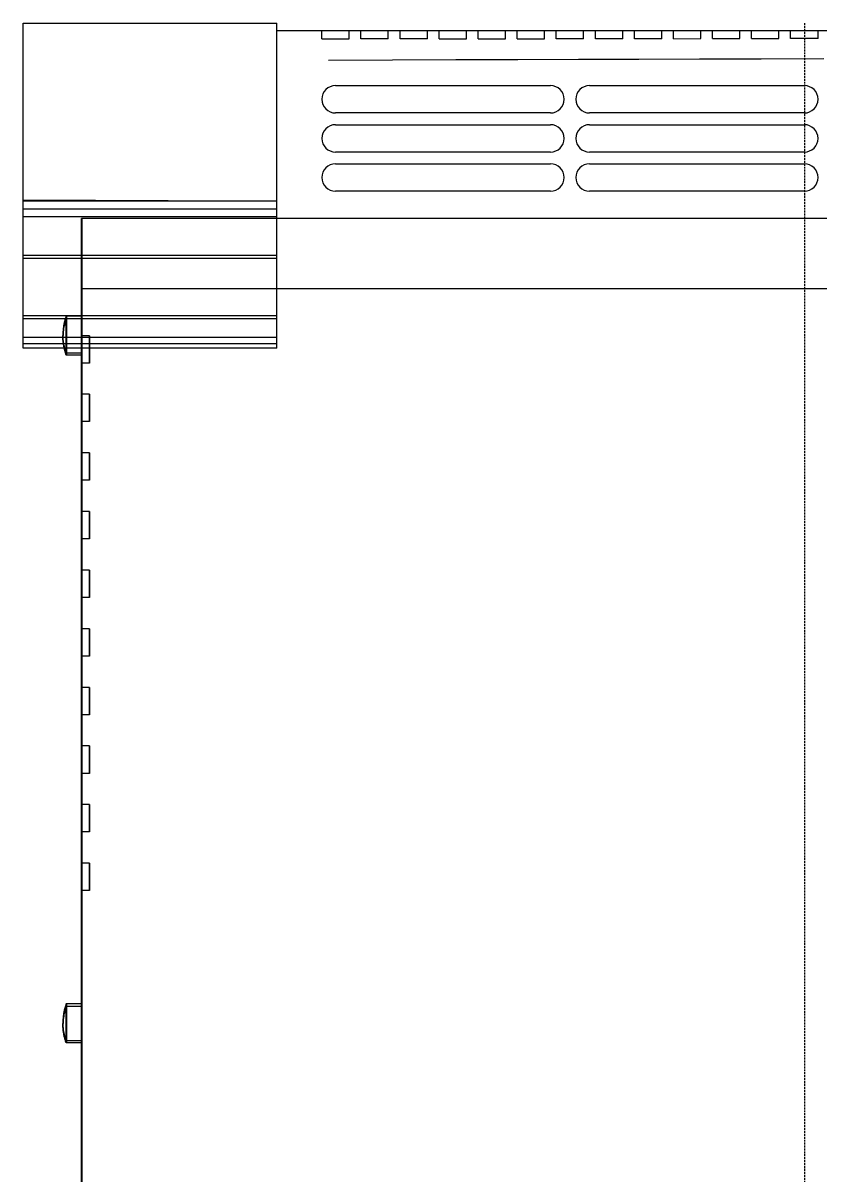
# Model space of a CAD drawing. Extents: x 0 to 390, y 0 to 1157.
# Drawn here: x 0 to 204.3, y 862 to 1157 of the extents above; entities that cross this region are included whole.
import ezdxf

# ---------------------------------------------------------------- set-up
doc = ezdxf.new("R2010")
doc.units = 0
doc.linetypes.add('DASHED', pattern=[0.75, 0.5, -0.25])
doc.layers.add('-15N-THT. THIẾT BỊ ĐÓNG MỞ', color=40, linetype='CONTINUOUS')

# ---------------------------------------------------------------- blocks, each defined once
blk = doc.blocks.new('06 - N - SC VSD CHIẾU HÔNG ATV630C11~C16N4')
at = {"layer": '-15N-THT. THIẾT BỊ ĐÓNG MỞ'}
for p, q in [((-390, 533.02), (-390, 578.5)), ((-390, 578.5), (-325, 578.5)), ((-325, 519.13), (-325, 578.5)), ((-156, 576.51), (-325, 576.5)), ((-325, 576.5), (-325, 576.5)), ((-313.5, 576.5), (-313.5, 576.5)), ((-313.5, 574.5), (-313.5, 576.5)), ((-306.5, 576.5), (-306.5, 576.5)), ((-306.5, 574.5), (-306.5, 576.5)), ((-303.5, 576.5), (-303.5, 576.5)), ((-303.5, 574.5), (-303.5, 576.5)), ((-296.5, 576.5), (-296.5, 576.5)), ((-296.5, 574.5), (-296.5, 576.5)), ((-293.5, 576.5), (-293.5, 576.5)), ((-293.5, 574.5), (-293.5, 576.5)), ((-286.5, 576.5), (-286.5, 576.5)), ((-286.5, 574.5), (-286.5, 576.5)), ((-283.5, 576.5), (-283.5, 576.5)), ((-283.5, 574.5), (-283.5, 576.5)), ((-276.5, 576.5), (-276.5, 576.5)), ((-276.5, 574.5), (-276.5, 576.5)), ((-273.5, 576.5), (-273.5, 576.5)), ((-273.5, 574.5), (-273.5, 576.5)), ((-266.5, 576.5), (-266.5, 576.5)), ((-266.5, 574.5), (-266.5, 576.5)), ((-263.5, 576.5), (-263.5, 576.5)), ((-263.5, 574.5), (-263.5, 576.5)), ((-256.5, 576.5), (-256.5, 576.5)), ((-256.5, 574.5), (-256.5, 576.5)), ((-253.5, 576.5), (-253.5, 576.5)), ((-253.5, 574.5), (-253.5, 576.5)), ((-246.5, 576.5), (-246.5, 576.5)), ((-246.5, 574.5), (-246.5, 576.5)), ((-243.5, 576.5), (-243.5, 576.5)), ((-243.5, 574.5), (-243.5, 576.5)), ((-236.5, 576.5), (-236.5, 576.5)), ((-236.5, 574.5), (-236.5, 576.5)), ((-233.5, 576.5), (-233.5, 576.5)), ((-233.5, 574.5), (-233.5, 576.5)), ((-226.5, 576.5), (-226.5, 576.5)), ((-226.5, 574.5), (-226.5, 576.5)), ((-223.5, 576.5), (-223.5, 576.5)), ((-223.5, 574.5), (-223.5, 576.5)), ((-216.5, 576.51), (-216.5, 576.51)), ((-216.5, 574.51), (-216.5, 576.51)), ((-213.5, 576.51), (-213.5, 576.51)), ((-213.5, 574.51), (-213.5, 576.51)), ((-206.5, 576.51), (-206.5, 576.51)), ((-206.5, 574.51), (-206.5, 576.51)), ((-203.5, 576.51), (-203.5, 576.51)), ((-203.5, 574.51), (-203.5, 576.51)), ((-196.5, 576.51), (-196.5, 576.51)), ((-196.5, 574.51), (-196.5, 576.51)), ((-193.5, 576.51), (-193.5, 576.51)), ((-193.5, 574.51), (-193.5, 576.51)), ((-186.5, 576.51), (-186.5, 576.51)), ((-186.5, 574.51), (-186.5, 576.51)), ((-313.5, 574.5), (-306.5, 574.5)), ((-313.5, 574.5), (-313.5, 574.5)), ((-306.5, 574.5), (-306.5, 574.5)), ((-296.5, 574.5), (-303.5, 574.5)), ((-303.5, 574.5), (-303.5, 574.5)), ((-296.5, 574.5), (-296.5, 574.5)), ((-286.5, 574.5), (-293.5, 574.5)), ((-293.5, 574.5), (-293.5, 574.5)), ((-286.5, 574.5), (-286.5, 574.5)), ((-283.5, 574.5), (-276.5, 574.5)), ((-283.5, 574.5), (-283.5, 574.5)), ((-276.5, 574.5), (-276.5, 574.5)), ((-273.5, 574.5), (-266.5, 574.5)), ((-273.5, 574.5), (-273.5, 574.5)), ((-266.5, 574.5), (-266.5, 574.5)), ((-263.5, 574.5), (-256.5, 574.5)), ((-263.5, 574.5), (-263.5, 574.5)), ((-256.5, 574.5), (-256.5, 574.5)), ((-246.5, 574.5), (-253.5, 574.5)), ((-253.5, 574.5), (-253.5, 574.5)), ((-246.5, 574.5), (-246.5, 574.5)), ((-236.5, 574.5), (-243.5, 574.5)), ((-243.5, 574.5), (-243.5, 574.5)), ((-236.5, 574.5), (-236.5, 574.5)), ((-226.5, 574.5), (-233.5, 574.5)), ((-233.5, 574.5), (-233.5, 574.5)), ((-226.5, 574.5), (-226.5, 574.5)), ((-223.5, 574.5), (-216.5, 574.51)), ((-223.5, 574.5), (-223.5, 574.5)), ((-216.5, 574.51), (-216.5, 574.51)), ((-213.5, 574.51), (-206.5, 574.51)), ((-213.5, 574.51), (-213.5, 574.51)), ((-206.5, 574.51), (-206.5, 574.51)), ((-203.5, 574.51), (-196.5, 574.51)), ((-203.5, 574.51), (-203.5, 574.51)), ((-196.5, 574.51), (-196.5, 574.51)), ((-193.5, 574.51), (-193.5, 574.51)), ((-186.5, 574.51), (-193.5, 574.51)), ((-186.5, 574.51), (-186.5, 574.51)), ((-311.81, 569.02), (-295.39, 569.08)), ((-295.39, 569.08), (-279.21, 569.14)), ((-279.21, 569.14), (-263.36, 569.19)), ((-263.36, 569.19), (-247.8, 569.23)), ((-247.8, 569.23), (-232.35, 569.28)), ((-232.35, 569.28), (-216.84, 569.32)), ((-216.84, 569.32), (-201.08, 569.36)), ((-201.08, 569.36), (-185, 569.4)), ((-310, 562.5), (-255, 562.5)), ((-310, 562.5), (-310, 562.5)), ((-255, 562.5), (-255, 562.5)), ((-245, 562.5), (-190, 562.5)), ((-245, 562.5), (-245, 562.5)), ((-190, 562.5), (-190, 562.5)), ((-255, 555.5), (-310, 555.5)), ((-310, 555.5), (-310, 555.5)), ((-255, 555.5), (-255, 555.5)), ((-190, 555.5), (-245, 555.5)), ((-245, 555.5), (-245, 555.5)), ((-190, 555.5), (-190, 555.5)), ((-310, 552.5), (-255, 552.5)), ((-310, 552.5), (-310, 552.5)), ((-255, 552.5), (-255, 552.5)), ((-245, 552.5), (-190, 552.5)), ((-245, 552.5), (-245, 552.5)), ((-190, 552.5), (-190, 552.5)), ((-255, 545.5), (-310, 545.5)), ((-310, 545.5), (-310, 545.5)), ((-255, 545.5), (-255, 545.5)), ((-190, 545.5), (-245, 545.5)), ((-245, 545.5), (-245, 545.5)), ((-190, 545.5), (-190, 545.5)), ((-310, 542.5), (-255, 542.5)), ((-310, 542.5), (-310, 542.5)), ((-255, 542.5), (-255, 542.5)), ((-245, 542.5), (-190, 542.5)), ((-245, 542.5), (-245, 542.5)), ((-190, 542.5), (-190, 542.5)), ((-255, 535.5), (-310, 535.5)), ((-310, 535.5), (-310, 535.5)), ((-255, 535.5), (-255, 535.5)), ((-190, 535.5), (-245, 535.5)), ((-245, 535.5), (-245, 535.5)), ((-190, 535.5), (-190, 535.5)), ((-390, 533.19), (-380.71, 533.16)), ((-390, 519.14), (-390, 533.02)), ((-390, 533.02), (-325, 533)), ((-390, 532.99), (-325, 533)), ((-390, 532.98), (-380.71, 532.98)), ((-380.71, 533.16), (-371.43, 533.14)), ((-380.71, 532.98), (-371.43, 532.98)), ((-371.43, 533.14), (-362.14, 533.11)), ((-371.43, 532.98), (-362.14, 532.99)), ((-362.14, 533.11), (-352.86, 533.08)), ((-362.14, 532.99), (-352.86, 532.99)), ((-352.86, 533.08), (-325, 533)), ((-352.86, 532.99), (-343.57, 532.99)), ((-343.57, 532.99), (-334.29, 533)), ((-334.29, 533), (-325, 533)), ((-390, 531), (-390, 531)), ((-390, 531), (-325, 531)), ((-390, 529), (-390, 529)), ((-390, 529), (-325, 529)), ((-374.97, 528.5), (-375.04, 528.5)), ((-366.64, 528.5), (-374.97, 528.5)), ((-358.31, 528.5), (-366.64, 528.5)), ((-349.99, 528.5), (-358.31, 528.5)), ((-4, 528.5), (-349.99, 528.5)), ((-325, 531), (-325, 531)), ((-325, 529), (-325, 529)), ((-390, 519.23), (-325, 519.13)), ((-390, 498.11), (-390, 519.14)), ((-390, 519.14), (-325, 519.13)), ((-390, 518.34), (-325, 518.32)), ((-390, 518.33), (-380.71, 518.33)), ((-380.71, 518.33), (-371.43, 518.32)), ((-371.43, 518.32), (-362.14, 518.32)), ((-362.14, 518.32), (-352.86, 518.32)), ((-352.86, 518.32), (-325, 518.32)), ((-325, 498.11), (-325, 519.13)), ((-176.08, 510.51), (-375.04, 510.5)), ((-375.04, 268.3), (-375.04, 510.5)), ((-176, 510.51), (-374.96, 510.5)), ((-374.96, 510.5), (-374.95, 123)), ((-390, 503.69), (-325, 503.69)), ((-390, 502.88), (-325, 502.88)), ((-379.44, 501.87), (-379.61, 501.01)), ((-379.37, 501.87), (-379.54, 501.01)), ((-379.4, 501.63), (-379.51, 501.21)), ((-379.23, 502.69), (-379.44, 501.87)), ((-379.32, 501.63), (-379.43, 501.21)), ((-379.27, 502.05), (-379.4, 501.63)), ((-379.16, 502.69), (-379.37, 501.87)), ((-379.2, 502.05), (-379.32, 501.63)), ((-379.13, 502.47), (-379.27, 502.05)), ((-378.97, 503.5), (-379.23, 502.69)), ((-379.05, 502.47), (-379.2, 502.05)), ((-378.9, 503.5), (-379.16, 502.69)), ((-378.97, 502.89), (-379.13, 502.47)), ((-378.9, 502.89), (-379.05, 502.47)), ((-378.9, 503.5), (-378.97, 503.5)), ((-378.97, 502.89), (-378.41, 502.89)), ((-374.97, 503.5), (-378.9, 503.5)), ((-378.9, 502.89), (-378.34, 502.89)), ((-378.41, 502.89), (-377.85, 502.89)), ((-378.34, 502.89), (-377.77, 502.89)), ((-377.85, 502.89), (-377.29, 502.89)), ((-377.77, 502.89), (-377.21, 502.89)), ((-377.29, 502.89), (-376.16, 502.89)), ((-377.21, 502.89), (-376.09, 502.89)), ((-376.16, 502.89), (-375.6, 502.89)), ((-376.09, 502.89), (-375.53, 502.89)), ((-375.6, 502.89), (-375.04, 502.89)), ((-375.53, 502.89), (-374.97, 502.89)), ((-375.04, 503.49), (-375.04, 503.5)), ((-375.04, 503.5), (-375.04, 503.48)), ((-375.04, 503.48), (-375.04, 503.49)), ((-375.04, 503.46), (-375.04, 503.48)), ((-375.04, 503.48), (-375.04, 503.43)), ((-375.04, 503.42), (-375.04, 503.46)), ((-375.04, 503.43), (-375.04, 503.34)), ((-375.04, 503.38), (-375.04, 503.42)), ((-375.04, 503.33), (-375.04, 503.38)), ((-375.04, 503.34), (-375.04, 503.22)), ((-375.04, 493.5), (-375.04, 503.33)), ((-375.04, 503.22), (-375.04, 503.06)), ((-375.04, 503.06), (-375.04, 502.87)), ((-375.04, 502.87), (-375.04, 502.64)), ((-375.04, 502.64), (-375.04, 502.39)), ((-375.04, 502.39), (-375.04, 502.11)), ((-375.04, 502.11), (-375.04, 501.8)), ((-375.04, 501.8), (-375.04, 501.47)), ((-374.97, 503.49), (-374.97, 503.5)), ((-374.97, 503.5), (-374.97, 503.48)), ((-374.97, 503.48), (-374.97, 503.49)), ((-374.97, 503.46), (-374.97, 503.48)), ((-374.97, 503.48), (-374.97, 503.43)), ((-374.97, 503.42), (-374.97, 503.46)), ((-374.97, 503.43), (-374.97, 503.34)), ((-374.97, 503.38), (-374.97, 503.42)), ((-374.97, 503.33), (-374.97, 503.38)), ((-374.97, 503.34), (-374.97, 503.22)), ((-374.97, 493.5), (-374.97, 503.33)), ((-374.97, 503.22), (-374.97, 503.07)), ((-374.97, 503.07), (-374.97, 502.88)), ((-374.97, 502.88), (-374.97, 502.67)), ((-374.97, 502.67), (-374.97, 502.42)), ((-374.97, 502.42), (-374.97, 502.15)), ((-374.97, 502.15), (-374.97, 501.85)), ((-374.97, 501.85), (-374.97, 501.52)), ((-379.8, 499.35), (-379.83, 498.51)), ((-379.81, 499.04), (-379.83, 498.6)), ((-379.79, 499.48), (-379.81, 499.04)), ((-379.73, 500.2), (-379.8, 499.35)), ((-379.74, 499.91), (-379.79, 499.48)), ((-379.73, 499.35), (-379.75, 498.51)), ((-379.74, 499.04), (-379.75, 498.6)), ((-379.68, 500.34), (-379.74, 499.91)), ((-379.71, 499.48), (-379.74, 499.04)), ((-379.61, 501.01), (-379.73, 500.2)), ((-379.66, 500.2), (-379.73, 499.35)), ((-379.67, 499.91), (-379.71, 499.48)), ((-379.6, 500.78), (-379.68, 500.34)), ((-379.61, 500.34), (-379.67, 499.91)), ((-379.54, 501.01), (-379.66, 500.2)), ((-379.53, 500.78), (-379.61, 500.34)), ((-379.51, 501.21), (-379.6, 500.78)), ((-379.43, 501.21), (-379.53, 500.78)), ((-375.04, 501.47), (-375.04, 501.11)), ((-375.04, 501.11), (-375.04, 500.74)), ((-375.04, 500.74), (-375.04, 500.35)), ((-375.04, 500.35), (-375.04, 499.95)), ((-375.04, 499.95), (-375.04, 499.54)), ((-375.04, 499.54), (-375.04, 499.12)), ((-375.04, 499.12), (-375.04, 498.69)), ((-375.04, 498.69), (-375.04, 498.26)), ((-374.97, 501.52), (-374.97, 501.18)), ((-374.97, 501.18), (-374.97, 500.81)), ((-374.97, 500.81), (-374.97, 500.43)), ((-374.97, 500.43), (-374.97, 500.04)), ((-374.97, 500.04), (-374.97, 499.64)), ((-374.97, 499.64), (-374.97, 499.22)), ((-374.97, 499.22), (-374.97, 498.81)), ((-374.97, 498.81), (-374.97, 498.39)), ((-390, 498.11), (-325, 498.11)), ((-390, 495.3), (-390, 498.11)), ((-390, 498.11), (-325, 498.11)), ((-390, 496.49), (-325, 496.49)), ((-390, 496.49), (-325, 496.49)), ((-379.83, 498.6), (-379.83, 498.6)), ((-379.83, 498.6), (-379.83, 498.6)), ((-379.83, 498.6), (-379.83, 498.6)), ((-379.83, 498.6), (-379.83, 498.59)), ((-379.83, 498.59), (-379.83, 498.59)), ((-379.83, 498.49), (-379.83, 498.51)), ((-379.82, 498.09), (-379.83, 498.5)), ((-379.79, 497.64), (-379.83, 498.49)), ((-379.8, 497.69), (-379.82, 498.09)), ((-379.76, 497.28), (-379.8, 497.69)), ((-379.68, 496.39), (-379.79, 497.64)), ((-379.71, 496.88), (-379.76, 497.28)), ((-379.75, 498.6), (-379.75, 498.6)), ((-379.75, 498.6), (-379.75, 498.6)), ((-379.75, 498.6), (-379.75, 498.6)), ((-379.75, 498.6), (-379.75, 498.6)), ((-379.75, 498.6), (-379.75, 498.59)), ((-379.75, 498.59), (-379.75, 498.59)), ((-379.75, 498.49), (-379.75, 498.51)), ((-379.74, 498.04), (-379.75, 498.5)), ((-379.72, 497.64), (-379.75, 498.49)), ((-379.72, 497.58), (-379.74, 498.04)), ((-379.6, 496.39), (-379.72, 497.64)), ((-379.67, 497.12), (-379.72, 497.58)), ((-379.65, 496.47), (-379.71, 496.88)), ((-379.48, 495.3), (-379.68, 496.39)), ((-379.61, 496.66), (-379.67, 497.12)), ((-379.57, 496.07), (-379.65, 496.47)), ((-379.52, 496.2), (-379.61, 496.66)), ((-379.41, 495.3), (-379.6, 496.39)), ((-379.48, 495.68), (-379.57, 496.07)), ((-379.42, 495.75), (-379.52, 496.2)), ((-379.37, 495.28), (-379.48, 495.68)), ((-379.3, 495.3), (-379.42, 495.75)), ((-375.04, 498.26), (-375.04, 497.84)), ((-375.04, 497.84), (-375.04, 497.42)), ((-375.04, 497.42), (-375.04, 497.01)), ((-375.04, 497.01), (-375.04, 496.61)), ((-375.04, 496.61), (-375.04, 496.22)), ((-375.04, 496.22), (-375.04, 495.85)), ((-375.04, 495.85), (-375.04, 495.5)), ((-375.03, 498.5), (-375.02, 498.5)), ((-375.01, 498.5), (-375, 498.5)), ((-375, 498.5), (-374.99, 498.5)), ((-374.99, 498.5), (-374.98, 498.5)), ((-372.98, 498.5), (-374.98, 498.5)), ((-374.97, 498.39), (-374.97, 497.97)), ((-374.97, 497.97), (-374.97, 497.55)), ((-374.97, 497.55), (-374.97, 497.14)), ((-374.97, 497.14), (-374.97, 496.74)), ((-374.97, 496.74), (-374.97, 496.36)), ((-374.97, 496.36), (-374.97, 495.99)), ((-374.97, 495.99), (-374.97, 495.63)), ((-325, 495.3), (-325, 498.11)), ((-325, 495.3), (-390, 495.3)), ((-379.41, 494.99), (-379.48, 495.3)), ((-379.34, 494.99), (-379.41, 495.3)), ((-379.34, 494.69), (-379.41, 494.99)), ((-379.25, 494.89), (-379.37, 495.28)), ((-379.26, 494.69), (-379.34, 494.99)), ((-379.25, 494.39), (-379.34, 494.69)), ((-379.24, 495.1), (-379.3, 495.3)), ((-379.18, 494.39), (-379.26, 494.69)), ((-379.12, 494.5), (-379.25, 494.89)), ((-379.16, 494.09), (-379.25, 494.39)), ((-379.18, 494.9), (-379.24, 495.1)), ((-379.11, 494.7), (-379.18, 494.9)), ((-379.09, 494.09), (-379.18, 494.39)), ((-379.07, 493.79), (-379.16, 494.09)), ((-378.97, 494.11), (-379.12, 494.5)), ((-379.04, 494.5), (-379.11, 494.7)), ((-379, 493.79), (-379.09, 494.09)), ((-378.97, 493.5), (-379.07, 493.79)), ((-378.97, 494.31), (-379.04, 494.5)), ((-378.9, 493.5), (-379, 493.79)), ((-378.89, 494.11), (-378.97, 494.31)), ((-378.97, 494.11), (-377.85, 494.11)), ((-374.97, 493.5), (-378.97, 493.5)), ((-378.89, 494.11), (-378.33, 494.11)), ((-378.33, 494.11), (-377.77, 494.11)), ((-377.85, 494.11), (-377.28, 494.11)), ((-377.77, 494.11), (-376.65, 494.11)), ((-377.28, 494.11), (-376.16, 494.11)), ((-376.65, 494.11), (-376.09, 494.11)), ((-376.16, 494.11), (-375.6, 494.11)), ((-376.09, 494.11), (-375.53, 494.11)), ((-375.6, 494.11), (-375.04, 494.11)), ((-375.53, 494.11), (-374.97, 494.11)), ((-375.04, 495.5), (-375.04, 495.17)), ((-375.04, 495.17), (-375.04, 494.86)), ((-375.04, 494.86), (-375.04, 494.58)), ((-375.04, 494.58), (-375.04, 494.33)), ((-375.04, 494.33), (-375.04, 494.11)), ((-375.04, 494), (-375.04, 494.11)), ((-375.04, 493.9), (-375.04, 494)), ((-375.04, 493.8), (-375.04, 493.9)), ((-375.04, 493.72), (-375.04, 493.8)), ((-375.04, 493.66), (-375.04, 493.72)), ((-375.04, 493.6), (-375.04, 493.66)), ((-375.04, 493.56), (-375.04, 493.6)), ((-375.04, 493.53), (-375.04, 493.56)), ((-375.04, 493.51), (-375.04, 493.53)), ((-375.04, 493.5), (-375.04, 493.51)), ((-374.97, 495.63), (-374.97, 495.3)), ((-374.97, 495.3), (-374.97, 495.06)), ((-374.97, 495.06), (-374.97, 494.84)), ((-374.97, 494.84), (-374.97, 494.64)), ((-374.97, 494.64), (-374.97, 494.45)), ((-374.97, 494.45), (-374.97, 494.27)), ((-374.97, 494.27), (-374.97, 494.11)), ((-374.97, 494), (-374.97, 494.11)), ((-374.97, 493.9), (-374.97, 494)), ((-374.97, 493.8), (-374.97, 493.9)), ((-374.97, 493.72), (-374.97, 493.8)), ((-374.97, 493.66), (-374.97, 493.72)), ((-374.97, 493.6), (-374.97, 493.66)), ((-374.97, 493.56), (-374.97, 493.6)), ((-374.97, 493.53), (-374.97, 493.56)), ((-374.97, 493.51), (-374.97, 493.53)), ((-374.97, 493.5), (-374.97, 493.51)), ((-375.02, 491.5), (-375.03, 491.5)), ((-375, 491.5), (-375.01, 491.5)), ((-374.99, 491.5), (-375, 491.5)), ((-374.98, 491.5), (-374.99, 491.5)), ((-372.98, 491.5), (-374.98, 491.5)), ((-375.03, 483.5), (-375.02, 483.5)), ((-375.01, 483.5), (-375, 483.5)), ((-375, 483.5), (-374.99, 483.5)), ((-374.99, 483.5), (-374.98, 483.5)), ((-372.98, 483.5), (-374.98, 483.5)), ((-375.02, 476.5), (-375.03, 476.5)), ((-375, 476.5), (-375.01, 476.5)), ((-374.99, 476.5), (-375, 476.5)), ((-374.98, 476.5), (-374.99, 476.5)), ((-372.98, 476.5), (-374.98, 476.5)), ((-375.03, 468.5), (-375.02, 468.5)), ((-375.01, 468.5), (-375, 468.5)), ((-375, 468.5), (-374.99, 468.5)), ((-374.99, 468.5), (-374.98, 468.5)), ((-372.98, 468.5), (-374.98, 468.5)), ((-375.02, 461.5), (-375.03, 461.5)), ((-375, 461.5), (-375.01, 461.5)), ((-374.99, 461.5), (-375, 461.5)), ((-374.98, 461.5), (-374.99, 461.5)), ((-372.98, 461.5), (-374.98, 461.5)), ((-375.03, 453.5), (-375.02, 453.5)), ((-375.01, 453.5), (-375, 453.5)), ((-375, 453.5), (-374.99, 453.5)), ((-374.99, 453.5), (-374.98, 453.5)), ((-372.98, 453.5), (-374.98, 453.5)), ((-375.02, 446.5), (-375.03, 446.5)), ((-375, 446.5), (-375.01, 446.5)), ((-374.99, 446.5), (-375, 446.5)), ((-374.98, 446.5), (-374.99, 446.5)), ((-372.98, 446.5), (-374.98, 446.5)), ((-375.03, 438.5), (-375.02, 438.5)), ((-375.01, 438.5), (-375, 438.5)), ((-375, 438.5), (-374.99, 438.5)), ((-374.99, 438.5), (-374.98, 438.5)), ((-372.98, 438.5), (-374.98, 438.5)), ((-375.02, 431.5), (-375.03, 431.5)), ((-375, 431.5), (-375.01, 431.5)), ((-374.99, 431.5), (-375, 431.5)), ((-374.98, 431.5), (-374.99, 431.5)), ((-372.98, 431.5), (-374.98, 431.5)), ((-375.02, 423.5), (-375.01, 423.5)), ((-375.01, 423.5), (-375, 423.5)), ((-375, 423.5), (-374.99, 423.5)), ((-374.99, 423.5), (-374.98, 423.5)), ((-372.98, 423.5), (-374.98, 423.5)), ((-375.01, 416.5), (-375.02, 416.5)), ((-375, 416.5), (-375.01, 416.5)), ((-374.99, 416.5), (-375, 416.5)), ((-374.98, 416.5), (-374.99, 416.5)), ((-372.98, 416.5), (-374.98, 416.5)), ((-375.02, 408.5), (-375.01, 408.5)), ((-375.01, 408.5), (-375, 408.5)), ((-375, 408.5), (-374.99, 408.5)), ((-374.99, 408.5), (-374.98, 408.5)), ((-372.98, 408.5), (-374.98, 408.5)), ((-375.01, 401.5), (-375.02, 401.5)), ((-375, 401.5), (-375.01, 401.5)), ((-374.99, 401.5), (-375, 401.5)), ((-374.98, 401.5), (-374.99, 401.5)), ((-372.98, 401.5), (-374.98, 401.5)), ((-375.02, 393.5), (-375.01, 393.5)), ((-375.01, 393.5), (-375, 393.5)), ((-375, 393.5), (-374.99, 393.5)), ((-374.99, 393.5), (-374.98, 393.5)), ((-372.98, 393.5), (-374.98, 393.5)), ((-375.01, 386.5), (-375.02, 386.5)), ((-375, 386.5), (-375.01, 386.5)), ((-374.99, 386.5), (-375, 386.5)), ((-374.98, 386.5), (-374.99, 386.5)), ((-372.98, 386.5), (-374.98, 386.5)), ((-375.02, 378.5), (-375.01, 378.5)), ((-375.01, 378.5), (-375, 378.5)), ((-375, 378.5), (-374.99, 378.5)), ((-374.99, 378.5), (-374.98, 378.5)), ((-372.98, 378.5), (-374.98, 378.5)), ((-375.01, 371.5), (-375.02, 371.5)), ((-375, 371.5), (-375.01, 371.5)), ((-374.99, 371.5), (-375, 371.5)), ((-374.98, 371.5), (-374.99, 371.5)), ((-372.98, 371.5), (-374.98, 371.5)), ((-375.02, 363.5), (-375.01, 363.5)), ((-375.01, 363.5), (-375, 363.5)), ((-375, 363.5), (-374.99, 363.5)), ((-374.99, 363.5), (-374.98, 363.5)), ((-372.98, 363.5), (-374.98, 363.5)), ((-375.01, 356.5), (-375.02, 356.5)), ((-375, 356.5), (-375.01, 356.5)), ((-374.99, 356.5), (-375, 356.5)), ((-374.98, 356.5), (-374.99, 356.5)), ((-372.98, 356.5), (-374.98, 356.5)), ((-378.96, 327.5), (-379.22, 326.69)), ((-378.89, 327.5), (-379.15, 326.69)), ((-378.89, 327.5), (-378.96, 327.5)), ((-378.4, 327.5), (-378.89, 327.5)), ((-376.93, 327.5), (-378.4, 327.5)), ((-376.43, 327.5), (-376.93, 327.5)), ((-375.45, 327.5), (-376.43, 327.5)), ((-374.96, 327.5), (-375.45, 327.5)), ((-375.03, 327.49), (-375.03, 327.5)), ((-375.03, 327.5), (-375.03, 327.48)), ((-375.03, 327.48), (-375.03, 327.49)), ((-374.96, 327.49), (-374.96, 327.5)), ((-374.96, 327.5), (-374.96, 327.48)), ((-374.96, 327.48), (-374.96, 327.49)), ((-379.61, 325.01), (-379.72, 324.2)), ((-379.53, 325.01), (-379.65, 324.2)), ((-379.56, 324.93), (-379.64, 324.53)), ((-379.44, 325.87), (-379.61, 325.01)), ((-379.52, 324.78), (-379.6, 324.35)), ((-379.47, 325.32), (-379.56, 324.93)), ((-379.36, 325.87), (-379.53, 325.01)), ((-379.43, 325.21), (-379.52, 324.78)), ((-379.37, 325.72), (-379.47, 325.32)), ((-379.22, 326.69), (-379.44, 325.87)), ((-379.32, 325.63), (-379.43, 325.21)), ((-379.25, 326.11), (-379.37, 325.72)), ((-379.15, 326.69), (-379.36, 325.87)), ((-379.19, 326.06), (-379.32, 325.63)), ((-379.11, 326.5), (-379.25, 326.11)), ((-379.05, 326.47), (-379.19, 326.06)), ((-378.96, 326.89), (-379.11, 326.5)), ((-378.89, 326.89), (-379.05, 326.47)), ((-378.96, 326.89), (-377.84, 326.89)), ((-378.89, 326.89), (-378.33, 326.89)), ((-378.33, 326.89), (-377.77, 326.89)), ((-377.84, 326.89), (-377.28, 326.89)), ((-377.77, 326.89), (-376.65, 326.89)), ((-377.28, 326.89), (-376.72, 326.89)), ((-376.72, 326.89), (-376.16, 326.89)), ((-376.65, 326.89), (-376.08, 326.89)), ((-376.16, 326.89), (-375.6, 326.89)), ((-376.08, 326.89), (-374.96, 326.89)), ((-375.6, 326.89), (-375.04, 326.89)), ((-375.03, 327.46), (-375.03, 327.48)), ((-375.03, 327.48), (-375.03, 327.43)), ((-375.03, 327.42), (-375.03, 327.46)), ((-375.03, 327.43), (-375.03, 327.34)), ((-375.03, 327.38), (-375.03, 327.42)), ((-375.03, 327.33), (-375.03, 327.38)), ((-375.03, 327.34), (-375.03, 327.22)), ((-375.03, 317.5), (-375.03, 327.33)), ((-375.03, 327.22), (-375.03, 327.06)), ((-375.03, 327.06), (-375.03, 326.87)), ((-375.03, 326.87), (-375.03, 326.64)), ((-375.03, 326.64), (-375.03, 326.39)), ((-375.03, 326.39), (-375.03, 326.11)), ((-375.03, 326.11), (-375.03, 325.8)), ((-375.03, 325.8), (-375.03, 325.47)), ((-375.03, 325.47), (-375.03, 325.11)), ((-375.03, 325.11), (-375.03, 324.74)), ((-375.03, 324.74), (-375.03, 324.35)), ((-374.96, 327.46), (-374.96, 327.48)), ((-374.96, 327.48), (-374.96, 327.43)), ((-374.96, 327.42), (-374.96, 327.46)), ((-374.96, 327.43), (-374.96, 327.34)), ((-374.96, 327.38), (-374.96, 327.42)), ((-374.96, 327.33), (-374.96, 327.38)), ((-374.96, 327.34), (-374.96, 327.22)), ((-374.96, 317.5), (-374.96, 327.33)), ((-374.96, 327.22), (-374.96, 327.06)), ((-374.96, 327.06), (-374.96, 326.87)), ((-374.96, 326.87), (-374.96, 326.64)), ((-374.96, 326.64), (-374.96, 326.39)), ((-374.96, 326.39), (-374.96, 326.11)), ((-374.96, 326.11), (-374.96, 325.8)), ((-374.96, 325.8), (-374.96, 325.47)), ((-374.96, 325.47), (-374.96, 325.11)), ((-374.96, 325.11), (-374.96, 324.74)), ((-374.96, 324.74), (-374.96, 324.35)), ((-379.79, 323.34), (-379.82, 322.5)), ((-379.81, 322.91), (-379.82, 322.5)), ((-379.81, 322.05), (-379.82, 322.5)), ((-379.82, 322.3), (-379.82, 322.5)), ((-379.82, 322.5), (-379.82, 322.5)), ((-379.82, 322.5), (-379.82, 322.5)), ((-379.81, 322.01), (-379.82, 322.3)), ((-379.79, 323.31), (-379.81, 322.91)), ((-379.79, 321.6), (-379.81, 322.05)), ((-379.8, 321.73), (-379.81, 322.01)), ((-379.79, 321.5), (-379.8, 321.73)), ((-379.72, 324.2), (-379.79, 323.34)), ((-379.76, 323.72), (-379.79, 323.31)), ((-379.74, 321.16), (-379.79, 321.6)), ((-379.71, 324.12), (-379.76, 323.72)), ((-379.72, 323.35), (-379.75, 322.51)), ((-379.74, 323.04), (-379.75, 322.6)), ((-379.75, 322.6), (-379.75, 322.59)), ((-379.75, 322.59), (-379.75, 322.57)), ((-379.75, 322.57), (-379.75, 322.54)), ((-379.75, 322.54), (-379.75, 322.52)), ((-379.75, 322.49), (-379.75, 322.52)), ((-379.74, 322.09), (-379.75, 322.5)), ((-379.74, 322.17), (-379.75, 322.49)), ((-379.71, 323.48), (-379.74, 323.04)), ((-379.65, 320.8), (-379.74, 322.17)), ((-379.72, 321.69), (-379.74, 322.09)), ((-379.65, 324.2), (-379.72, 323.35)), ((-379.68, 321.28), (-379.72, 321.69)), ((-379.64, 324.53), (-379.71, 324.12)), ((-379.66, 323.91), (-379.71, 323.48)), ((-379.6, 324.35), (-379.66, 323.91)), ((-375.03, 324.35), (-375.03, 323.95)), ((-375.03, 323.95), (-375.03, 323.54)), ((-375.03, 323.54), (-375.03, 323.12)), ((-375.03, 323.12), (-375.03, 322.69)), ((-375.03, 322.69), (-375.03, 322.26)), ((-375.03, 322.26), (-375.03, 321.42)), ((-374.96, 324.35), (-374.96, 323.95)), ((-374.96, 323.95), (-374.96, 323.54)), ((-374.96, 323.54), (-374.96, 323.12)), ((-374.96, 323.12), (-374.96, 322.69)), ((-374.96, 322.69), (-374.96, 322.26)), ((-374.96, 322.26), (-374.96, 321.42)), ((-379.77, 321.27), (-379.79, 321.5)), ((-379.75, 321.03), (-379.77, 321.27)), ((-379.72, 320.8), (-379.75, 321.03)), ((-379.68, 320.71), (-379.74, 321.16)), ((-379.7, 320.59), (-379.72, 320.8)), ((-379.67, 320.38), (-379.7, 320.59)), ((-379.63, 320.88), (-379.68, 321.28)), ((-379.6, 320.27), (-379.68, 320.71)), ((-379.64, 320.17), (-379.67, 320.38)), ((-379.48, 319.69), (-379.65, 320.8)), ((-379.6, 319.96), (-379.64, 320.17)), ((-379.57, 320.47), (-379.63, 320.88)), ((-379.51, 319.83), (-379.6, 320.27)), ((-379.57, 319.75), (-379.6, 319.96)), ((-379.49, 320.07), (-379.57, 320.47)), ((-379.53, 319.55), (-379.57, 319.75)), ((-379.48, 319.34), (-379.53, 319.55)), ((-379.44, 319.54), (-379.51, 319.83)), ((-379.4, 319.68), (-379.49, 320.07)), ((-379.23, 318.58), (-379.48, 319.69)), ((-379.44, 319.13), (-379.48, 319.34)), ((-379.36, 319.25), (-379.44, 319.54)), ((-379.39, 318.92), (-379.44, 319.13)), ((-379.29, 319.28), (-379.4, 319.68)), ((-379.34, 318.72), (-379.39, 318.92)), ((-379.27, 318.96), (-379.36, 319.25)), ((-379.28, 318.51), (-379.34, 318.72)), ((-379.17, 318.89), (-379.29, 319.28)), ((-379.17, 318.68), (-379.27, 318.96)), ((-379.04, 318.5), (-379.17, 318.89)), ((-379.07, 318.39), (-379.17, 318.68)), ((-375.03, 321.42), (-375.03, 321.01)), ((-375.03, 321.01), (-375.03, 320.61)), ((-375.03, 320.61), (-375.03, 320.22)), ((-375.03, 320.22), (-375.03, 319.85)), ((-375.03, 319.85), (-375.03, 319.5)), ((-375.03, 319.5), (-375.03, 319.17)), ((-375.03, 319.17), (-375.03, 318.86)), ((-375.03, 318.86), (-375.03, 318.58)), ((-374.96, 321.42), (-374.96, 321.01)), ((-374.96, 321.01), (-374.96, 320.61)), ((-374.96, 320.61), (-374.96, 320.22)), ((-374.96, 320.22), (-374.96, 319.85)), ((-374.96, 319.85), (-374.96, 319.5)), ((-374.96, 319.5), (-374.96, 319.17)), ((-374.96, 319.17), (-374.96, 318.86)), ((-374.96, 318.86), (-374.96, 318.58)), ((-379.22, 318.31), (-379.28, 318.51)), ((-378.89, 317.5), (-379.23, 318.58)), ((-379.16, 318.11), (-379.22, 318.31)), ((-379.1, 317.9), (-379.16, 318.11)), ((-379.03, 317.7), (-379.1, 317.9)), ((-378.96, 318.11), (-379.07, 318.39)), ((-378.89, 318.11), (-379.04, 318.5)), ((-378.96, 317.5), (-379.03, 317.7)), ((-378.96, 318.11), (-378.4, 318.11)), ((-378.89, 317.5), (-378.96, 317.5)), ((-378.89, 318.11), (-378.33, 318.11)), ((-378.4, 317.5), (-378.89, 317.5)), ((-378.4, 318.11), (-377.84, 318.11)), ((-376.93, 317.5), (-378.4, 317.5)), ((-378.33, 318.11), (-377.2, 318.11)), ((-377.84, 318.11), (-377.28, 318.11)), ((-377.28, 318.11), (-376.72, 318.11)), ((-377.2, 318.11), (-376.64, 318.11)), ((-376.43, 317.5), (-376.93, 317.5)), ((-376.72, 318.11), (-376.16, 318.11)), ((-376.64, 318.11), (-375.52, 318.11)), ((-374.96, 317.5), (-376.43, 317.5)), ((-376.16, 318.11), (-375.59, 318.11)), ((-375.59, 318.11), (-375.03, 318.11)), ((-375.52, 318.11), (-374.96, 318.11)), ((-375.03, 318.58), (-375.03, 318.33)), ((-375.03, 318.33), (-375.03, 318.11)), ((-375.03, 318), (-375.03, 318.11)), ((-375.03, 317.9), (-375.03, 318)), ((-375.03, 317.8), (-375.03, 317.9)), ((-375.03, 317.72), (-375.03, 317.8)), ((-375.03, 317.66), (-375.03, 317.72)), ((-375.03, 317.6), (-375.03, 317.66)), ((-375.03, 317.56), (-375.03, 317.6)), ((-375.03, 317.53), (-375.03, 317.56)), ((-375.03, 317.51), (-375.03, 317.53)), ((-375.03, 317.5), (-375.03, 317.51)), ((-374.96, 318.58), (-374.96, 318.33)), ((-374.96, 318.33), (-374.96, 318.11)), ((-374.96, 318), (-374.96, 318.11)), ((-374.96, 317.9), (-374.96, 318)), ((-374.96, 317.8), (-374.96, 317.9)), ((-374.96, 317.72), (-374.96, 317.8)), ((-374.96, 317.66), (-374.96, 317.72)), ((-374.96, 317.6), (-374.96, 317.66)), ((-374.96, 317.56), (-374.96, 317.6)), ((-374.96, 317.53), (-374.96, 317.56)), ((-374.96, 317.51), (-374.96, 317.53)), ((-374.96, 317.5), (-374.96, 317.51))]:
    blk.add_line(p, q, dxfattribs=at)
at = {"layer": '-15N-THT. THIẾT BỊ ĐÓNG MỞ', "color": 6, "linetype": 'DASHED'}
blk.add_line((-190, 578.5), (-190, -578.5), dxfattribs=at)
at = {"layer": '-15N-THT. THIẾT BỊ ĐÓNG MỞ'}
for centre, start, end in [((-310, 559), 90, 270), ((-255, 559), 270, 90), ((-245, 559), 90, 270), ((-190, 559), 270, 90), ((-310, 549), 90, 270), ((-255, 549), 270, 90), ((-245, 549), 90, 270), ((-190, 549), 270, 90), ((-310, 539), 90, 270), ((-255, 539), 270, 90), ((-245, 539), 90, 270), ((-190, 539), 270, 90)]:
    blk.add_arc(centre, 3.5, start, end, dxfattribs=at)
at = {"layer": '-15N-THT. THIẾT BỊ ĐÓNG MỞ', "extrusion": (0, 0, -1)}
for centre, major_axis, ratio, start_param, end_param in [((-375.04, 510.5), (0, -18), 0.000261, 1.570792, 3.141593), ((-374.97, 510.5), (0, -18), 0.000261, -3.141593, -1.570801), ((-378.97, 498.5), (0, 5), 0.000497, -0.5, 2.641593), ((-378.97, 498.5), (0, 5), 0.000497, 3.141564, 5.783185), ((-378.9, 498.5), (0, 5), 0.000497, -0.5, 2.265547), ((-378.9, 498.5), (0, 5), 0.000497, 3.141564, 5.783185), ((-375.04, 498.5), (0, 5), 0.000497, -0.50039, -0.260395), ((-375.04, 498.5), (0, 5), 0.000497, 3.141202, 5.782795), ((-374.97, 498.5), (0, 5), 0.000497, -0.50039, -0.260395), ((-374.97, 498.5), (0, 5), 0.000497, 3.141202, 5.782795), ((-375.03, 495), (0, -3.5), 0.000261, 1.127997, 3.141588), ((-375.01, 495), (0, -3.5), 0.000261, 1.12793, 3.141588), ((-375.02, 495), (0, -3.5), 0.000261, 3.141588, 5.155241), ((-375, 495), (0, -3.5), 0.000261, 1.127863, 3.141588), ((-375, 495), (0, -3.5), 0.000261, 3.141588, 5.155309), ((-374.99, 495), (0, -3.5), 0.000261, 1.127795, 3.141588), ((-374.99, 495), (0, -3.5), 0.000261, 3.141588, 5.155376), ((-374.98, 495), (0, -3.5), 0.000261, 3.141588, 5.155443), ((-373.03, 495), (0, -3.5), 0.000261, -0.000004, 3.141588), ((-373.01, 495), (0, -3.5), 0.000261, -0.000004, 3.141588), ((-373.02, 495), (0, -3.5), 0.000261, 3.141588, 6.283181), ((-373, 495), (0, -3.5), 0.000261, -0.000004, 3.141588), ((-373, 495), (0, -3.5), 0.000261, 3.141588, 6.283181), ((-372.99, 495), (0, -3.5), 0.000261, -0.000004, 3.141588), ((-372.99, 495), (0, -3.5), 0.000261, 3.141588, 6.283181), ((-372.98, 495), (0, -3.5), 0.000261, 3.141588, 6.283181), ((-378.97, 498.5), (0, 5), 0.000497, 2.641593, 2.850695), ((-378.97, 498.5), (0, 5), 0.000497, 2.850695, 3.141564), ((-378.9, 498.5), (0, 5), 0.000497, 2.641593, 3.141564), ((-378.9, 498.5), (0, 5), 0.000497, 2.265547, 2.641593), ((-375.03, 495), (0, -3.5), 0.000261, -0.000004, 1.127997), ((-375.01, 495), (0, -3.5), 0.000261, -0.000004, 1.12793), ((-375.02, 495), (0, -3.5), 0.000261, -1.127944, -0.000004), ((-375, 495), (0, -3.5), 0.000261, -0.000004, 1.127863), ((-375, 495), (0, -3.5), 0.000261, -1.127877, -0.000004), ((-374.99, 495), (0, -3.5), 0.000261, -0.000004, 1.127795), ((-374.99, 495), (0, -3.5), 0.000261, -1.127809, -0.000004), ((-374.98, 495), (0, -3.5), 0.000261, -1.127742, -0.000004), ((-375.03, 480), (0, -3.5), 0.000261, -0.000004, 3.141588), ((-375.01, 480), (0, -3.5), 0.000261, -0.000004, 3.141588), ((-375.02, 480), (0, -3.5), 0.000261, 3.141588, 6.283181), ((-375, 480), (0, -3.5), 0.000261, -0.000004, 3.141588), ((-375, 480), (0, -3.5), 0.000261, 3.141588, 6.283181), ((-374.99, 480), (0, -3.5), 0.000261, -0.000004, 3.141588), ((-374.99, 480), (0, -3.5), 0.000261, 3.141588, 6.283181), ((-374.98, 480), (0, -3.5), 0.000261, 3.141588, 6.283181), ((-373.03, 480), (0, -3.5), 0.000261, -0.000004, 3.141588), ((-373.01, 480), (0, -3.5), 0.000261, -0.000004, 3.141588), ((-373.02, 480), (0, -3.5), 0.000261, 3.141588, 6.283181), ((-373, 480), (0, -3.5), 0.000261, -0.000004, 3.141588), ((-373, 480), (0, -3.5), 0.000261, 3.141588, 6.283181), ((-372.99, 480), (0, -3.5), 0.000261, -0.000004, 3.141588), ((-372.99, 480), (0, -3.5), 0.000261, 3.141588, 6.283181), ((-372.98, 480), (0, -3.5), 0.000261, 3.141588, 6.283181), ((-375.03, 465), (0, -3.5), 0.000261, -0.000004, 3.141588), ((-375.02, 465), (0, -3.5), 0.000261, 3.141588, 6.283181), ((-375.01, 465), (0, -3.5), 0.000261, -0.000004, 3.141588), ((-375, 465), (0, -3.5), 0.000261, -0.000004, 3.141588), ((-375, 465), (0, -3.5), 0.000261, 3.141588, 6.283181), ((-374.99, 465), (0, -3.5), 0.000261, -0.000004, 3.141588), ((-374.99, 465), (0, -3.5), 0.000261, 3.141588, 6.283181), ((-374.98, 465), (0, -3.5), 0.000261, 3.141588, 6.283181), ((-373.03, 465), (0, -3.5), 0.000261, -0.000004, 3.141588), ((-373.02, 465), (0, -3.5), 0.000261, 3.141588, 6.283181), ((-373.01, 465), (0, -3.5), 0.000261, -0.000004, 3.141588), ((-373, 465), (0, -3.5), 0.000261, -0.000004, 3.141588), ((-373, 465), (0, -3.5), 0.000261, 3.141588, 6.283181), ((-372.99, 465), (0, -3.5), 0.000261, -0.000004, 3.141588), ((-372.99, 465), (0, -3.5), 0.000261, 3.141588, 6.283181), ((-372.98, 465), (0, -3.5), 0.000261, 3.141588, 6.283181), ((-375.03, 450), (0, -3.5), 0.000261, -0.000004, 3.141588), ((-375.02, 450), (0, -3.5), 0.000261, 3.141588, 6.283181), ((-375.01, 450), (0, -3.5), 0.000261, -0.000004, 3.141588), ((-375, 450), (0, -3.5), 0.000261, -0.000004, 3.141588), ((-375, 450), (0, -3.5), 0.000261, 3.141588, 6.283181), ((-374.99, 450), (0, -3.5), 0.000261, -0.000004, 3.141588), ((-374.99, 450), (0, -3.5), 0.000261, 3.141588, 6.283181), ((-374.98, 450), (0, -3.5), 0.000261, 3.141588, 6.283181), ((-373.03, 450), (0, -3.5), 0.000261, -0.000004, 3.141588), ((-373.02, 450), (0, -3.5), 0.000261, 3.141588, 6.283181), ((-373.01, 450), (0, -3.5), 0.000261, -0.000004, 3.141588), ((-373, 450), (0, -3.5), 0.000261, -0.000004, 3.141588), ((-373, 450), (0, -3.5), 0.000261, 3.141588, 6.283181), ((-372.99, 450), (0, -3.5), 0.000261, -0.000004, 3.141588), ((-372.99, 450), (0, -3.5), 0.000261, 3.141588, 6.283181), ((-372.98, 450), (0, -3.5), 0.000261, 3.141588, 6.283181), ((-375.03, 435), (0, -3.5), 0.000261, -0.000004, 3.141588), ((-375.02, 435), (0, -3.5), 0.000261, 3.141588, 6.283181), ((-375.01, 435), (0, -3.5), 0.000261, -0.000004, 3.141588), ((-375, 435), (0, -3.5), 0.000261, -0.000004, 3.141588), ((-375, 435), (0, -3.5), 0.000261, 3.141588, 6.283181), ((-374.99, 435), (0, -3.5), 0.000261, -0.000004, 3.141588), ((-374.99, 435), (0, -3.5), 0.000261, 3.141588, 6.283181), ((-374.98, 435), (0, -3.5), 0.000261, 3.141588, 6.283181), ((-373.03, 435), (0, -3.5), 0.000261, -0.000004, 3.141588), ((-373.02, 435), (0, -3.5), 0.000261, 3.141588, 6.283181), ((-373.01, 435), (0, -3.5), 0.000261, -0.000004, 3.141588), ((-373, 435), (0, -3.5), 0.000261, -0.000004, 3.141588), ((-373, 435), (0, -3.5), 0.000261, 3.141588, 6.283181), ((-372.99, 435), (0, -3.5), 0.000261, -0.000004, 3.141588), ((-372.99, 435), (0, -3.5), 0.000261, 3.141588, 6.283181), ((-372.98, 435), (0, -3.5), 0.000261, 3.141588, 6.283181), ((-375.02, 420), (0, -3.5), 0.000261, -0.000004, 3.141588), ((-375.01, 420), (0, -3.5), 0.000261, -0.000004, 3.141588), ((-375.01, 420), (0, -3.5), 0.000261, 3.141588, 6.283181), ((-375, 420), (0, -3.5), 0.000261, -0.000004, 3.141588), ((-375, 420), (0, -3.5), 0.000261, 3.141588, 6.283181), ((-374.99, 420), (0, -3.5), 0.000261, -0.000004, 3.141588), ((-374.99, 420), (0, -3.5), 0.000261, 3.141588, 6.283181), ((-374.98, 420), (0, -3.5), 0.000261, 3.141588, 6.283181), ((-373.02, 420), (0, -3.5), 0.000261, -0.000004, 3.141588), ((-373.01, 420), (0, -3.5), 0.000261, -0.000004, 3.141588), ((-373.01, 420), (0, -3.5), 0.000261, 3.141588, 6.283181), ((-373, 420), (0, -3.5), 0.000261, -0.000004, 3.141588), ((-373, 420), (0, -3.5), 0.000261, 3.141588, 6.283181), ((-372.99, 420), (0, -3.5), 0.000261, -0.000004, 3.141588), ((-372.99, 420), (0, -3.5), 0.000261, 3.141588, 6.283181), ((-372.98, 420), (0, -3.5), 0.000261, 3.141588, 6.283181), ((-375.02, 405), (0, -3.5), 0.000261, -0.000004, 3.141588), ((-375.01, 405), (0, -3.5), 0.000261, -0.000004, 3.141588), ((-375.01, 405), (0, -3.5), 0.000261, 3.141588, 6.283181), ((-375, 405), (0, -3.5), 0.000261, -0.000004, 3.141588), ((-375, 405), (0, -3.5), 0.000261, 3.141588, 6.283181), ((-374.99, 405), (0, -3.5), 0.000261, -0.000004, 3.141588), ((-374.99, 405), (0, -3.5), 0.000261, 3.141588, 6.283181), ((-374.98, 405), (0, -3.5), 0.000261, 3.141588, 6.283181), ((-373.02, 405), (0, -3.5), 0.000261, -0.000004, 3.141588), ((-373.01, 405), (0, -3.5), 0.000261, -0.000004, 3.141588), ((-373.01, 405), (0, -3.5), 0.000261, 3.141588, 6.283181), ((-373, 405), (0, -3.5), 0.000261, -0.000004, 3.141588), ((-373, 405), (0, -3.5), 0.000261, 3.141588, 6.283181), ((-372.99, 405), (0, -3.5), 0.000261, -0.000004, 3.141588), ((-372.99, 405), (0, -3.5), 0.000261, 3.141588, 6.283181), ((-372.98, 405), (0, -3.5), 0.000261, 3.141588, 6.283181), ((-375.02, 390), (0, -3.5), 0.000261, -0.000004, 3.141588), ((-375.01, 390), (0, -3.5), 0.000261, -0.000004, 3.141588), ((-375.01, 390), (0, -3.5), 0.000261, 3.141588, 6.283181), ((-375, 390), (0, -3.5), 0.000261, -0.000004, 3.141588), ((-375, 390), (0, -3.5), 0.000261, 3.141588, 6.283181), ((-374.99, 390), (0, -3.5), 0.000261, -0.000004, 3.141588), ((-374.99, 390), (0, -3.5), 0.000261, 3.141588, 6.283181), ((-374.98, 390), (0, -3.5), 0.000261, 3.141588, 6.283181), ((-373.02, 390), (0, -3.5), 0.000261, -0.000004, 3.141588), ((-373.01, 390), (0, -3.5), 0.000261, -0.000004, 3.141588), ((-373.01, 390), (0, -3.5), 0.000261, 3.141588, 6.283181), ((-373, 390), (0, -3.5), 0.000261, -0.000004, 3.141588), ((-373, 390), (0, -3.5), 0.000261, 3.141588, 6.283181), ((-372.99, 390), (0, -3.5), 0.000261, -0.000004, 3.141588), ((-372.99, 390), (0, -3.5), 0.000261, 3.141588, 6.283181), ((-372.98, 390), (0, -3.5), 0.000261, 3.141588, 6.283181), ((-375.02, 375), (0, -3.5), 0.000261, -0.000004, 3.141588), ((-375.01, 375), (0, -3.5), 0.000261, -0.000004, 3.141588), ((-375.01, 375), (0, -3.5), 0.000261, 3.141588, 6.283181), ((-375, 375), (0, -3.5), 0.000261, -0.000004, 3.141588), ((-375, 375), (0, -3.5), 0.000261, 3.141588, 6.283181), ((-374.99, 375), (0, -3.5), 0.000261, -0.000004, 3.141588), ((-374.99, 375), (0, -3.5), 0.000261, 3.141588, 6.283181), ((-374.98, 375), (0, -3.5), 0.000261, 3.141588, 6.283181), ((-373.02, 375), (0, -3.5), 0.000261, -0.000004, 3.141588), ((-373.01, 375), (0, -3.5), 0.000261, -0.000004, 3.141588), ((-373.01, 375), (0, -3.5), 0.000261, 3.141588, 6.283181), ((-373, 375), (0, -3.5), 0.000261, -0.000004, 3.141588), ((-373, 375), (0, -3.5), 0.000261, 3.141588, 6.283181), ((-372.99, 375), (0, -3.5), 0.000261, -0.000004, 3.141588), ((-372.99, 375), (0, -3.5), 0.000261, 3.141588, 6.283181), ((-372.98, 375), (0, -3.5), 0.000261, 3.141588, 6.283181), ((-375.02, 360), (0, -3.5), 0.000261, -0.000004, 3.141588), ((-375.01, 360), (0, -3.5), 0.000261, -0.000004, 3.141588), ((-375.01, 360), (0, -3.5), 0.000261, 3.141588, 6.283181), ((-375, 360), (0, -3.5), 0.000261, -0.000004, 3.141588), ((-375, 360), (0, -3.5), 0.000261, 3.141588, 6.283181), ((-374.99, 360), (0, -3.5), 0.000261, -0.000004, 3.141588), ((-374.99, 360), (0, -3.5), 0.000261, 3.141588, 6.283181), ((-374.98, 360), (0, -3.5), 0.000261, 3.141588, 6.283181), ((-373.02, 360), (0, -3.5), 0.000261, -0.000004, 3.141588), ((-373.01, 360), (0, -3.5), 0.000261, -0.000004, 3.141588), ((-373.01, 360), (0, -3.5), 0.000261, 3.141588, 6.283181), ((-373, 360), (0, -3.5), 0.000261, -0.000004, 3.141588), ((-373, 360), (0, -3.5), 0.000261, 3.141588, 6.283181), ((-372.99, 360), (0, -3.5), 0.000261, -0.000004, 3.141588), ((-372.99, 360), (0, -3.5), 0.000261, 3.141588, 6.283181), ((-372.98, 360), (0, -3.5), 0.000261, 3.141588, 6.283181), ((-378.96, 322.5), (0, 5), 0.000497, -0.001407, 0.289475), ((-378.96, 322.5), (0, 5), 0.000497, -0.5, -0.001407), ((-378.89, 322.5), (0, 5), 0.000497, -0.001407, 2.641593), ((-378.89, 322.5), (0, 5), 0.000497, -0.5, -0.001407), ((-378.96, 322.5), (0, 5), 0.000497, 3.141564, 5.783185), ((-378.96, 322.5), (0, 5), 0.000497, 0.289475, 2.641593), ((-378.89, 322.5), (0, 5), 0.000497, 3.141564, 5.783185), ((-375.03, 322.5), (0, 5), 0.000497, -0.50039, -0.260395), ((-375.03, 322.5), (0, 5), 0.000497, 3.141202, 5.782795), ((-374.96, 322.5), (0, 5), 0.000497, -0.50039, -0.260395), ((-374.96, 322.5), (0, 5), 0.000497, 3.141202, 5.782795), ((-378.96, 322.5), (0, 5), 0.000497, 2.641593, 2.850684), ((-378.96, 322.5), (0, 5), 0.000497, 2.850684, 3.141564), ((-378.89, 322.5), (0, 5), 0.000497, 2.641593, 3.141564)]:
    blk.add_ellipse(centre, major_axis=major_axis, ratio=ratio, start_param=start_param, end_param=end_param, dxfattribs=at)

msp = doc.modelspace()

# ---------------------------------------------------------------- block references
msp.add_blockref('06 - N - SC VSD CHIẾU HÔNG ATV630C11~C16N4', (390, 578.51))

doc.saveas('drawing.dxf')
